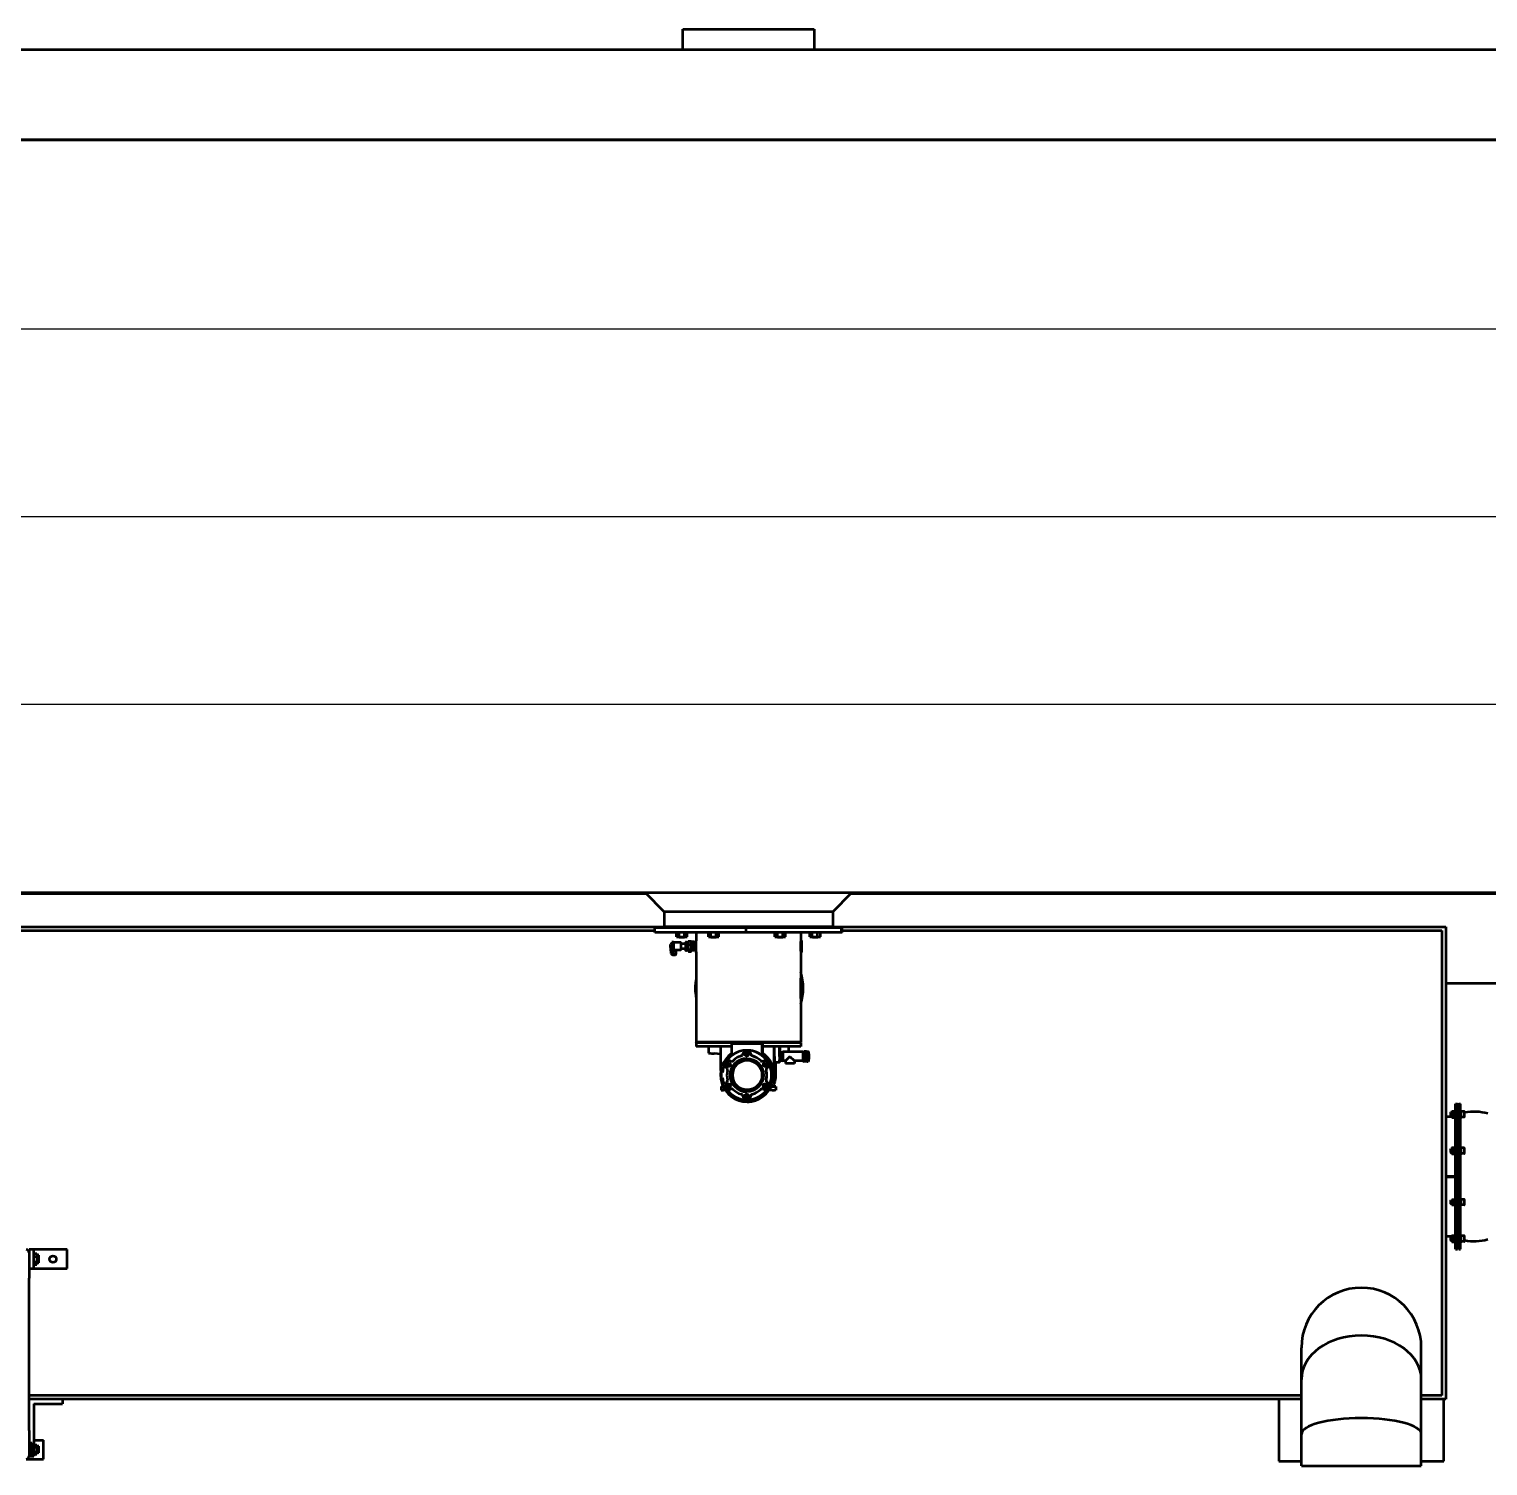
# Model space of a CAD drawing. Header units: metres. Extents: x 31500 to 1073645, y -1029792 to 61053.
# Drawn here: x 110237 to 114128, y -555092 to -551260 of the extents above; entities that cross this region are included whole.
import ezdxf

# ---------------------------------------------------------------- set-up
doc = ezdxf.new("R2010")
doc.units = ezdxf.units.M
doc.linetypes.add('CHAIN', pattern=[0.3543, 0.2362, -0.0295, 0.0591, -0.0295])
doc.layers.add('Osa(ISO)', color=6, linetype='Continuous', lineweight=25, true_color=0xff00ff)
doc.layers.add('Viditelné hrany(ISO)', color=7, linetype='Continuous', lineweight=50)

msp = doc.modelspace()

# ---------------------------------------------------------------- linework, layer by layer
at = {"layer": 'Osa(ISO)', "linetype": 'CHAIN', "ltscale": 23.990969}
for p, q in [((115894.9, -552059.9), (107650.5, -552059.9)), ((108585.5, -552559.9), (115725.5, -552559.9)), ((108651.5, -553059.9), (116930.1, -553059.9))]:
    msp.add_line(p, q, dxfattribs=at)
at = {"layer": 'Viditelné hrany(ISO)'}
for p, q in [((111980.5, -551314.9), (111980.5, -551259.9)), ((111980.5, -551259.9), (112330.5, -551259.9)), ((112330.5, -551259.9), (112330.5, -551314.9)), ((115600.5, -551314.9), (108710.5, -551314.9)), ((115360.5, -551554.9), (108950.5, -551554.9)), ((115359.5, -551555.9), (108951.5, -551555.9)), ((111980.5, -551555.9), (111980.5, -551554.9)), ((112330.5, -551554.9), (112330.5, -551555.9)), ((115359.5, -553563.9), (108951.5, -553563.9)), ((110154.5, -553564.9), (111881.5, -553564.9)), ((111930.5, -553613.9), (111880.5, -553563.9)), ((112380.5, -553613.9), (112430.5, -553563.9)), ((112429.5, -553564.9), (114529, -553564.9)), ((112380.5, -553613.9), (111930.5, -553613.9)), ((111930.5, -553613.9), (111930.5, -553653.9)), ((112380.5, -553613.9), (112380.5, -553653.9)), ((109095.5, -553653.9), (111930.5, -553653.9)), ((112013.4, -553657), (111906, -553657)), ((111906, -553669.7), (111906, -553657)), ((112380.5, -553653.9), (111930.5, -553653.9)), ((111952.3, -553653.9), (111952.3, -553657)), ((112023.8, -553657), (112013.4, -553657)), ((112149.4, -553657), (112023.8, -553657)), ((112275.2, -553657), (112149.4, -553657)), ((112149.4, -553669.7), (112149.4, -553657)), ((112286, -553657), (112275.2, -553657)), ((112403.6, -553657), (112286, -553657)), ((112358.7, -553653.9), (112358.7, -553657)), ((112380.5, -553653.9), (114015.5, -553653.9)), ((112405, -553657), (112403.6, -553657)), ((112403.6, -553669.7), (112403.6, -553657)), ((112405, -553669.7), (112405, -553657)), ((114015.5, -553653.9), (114015.5, -554913.9)), ((109105.5, -553663.9), (111906, -553663.9)), ((112013.4, -553669.7), (111906, -553669.7)), ((111955.3, -553695.2), (111951.3, -553695.2)), ((111975.3, -553696.2), (111955.3, -553696.2)), ((111963.6, -553680.7), (111963.6, -553669.7)), ((111963.6, -553680.7), (111970.3, -553680.7)), ((111970.3, -553680.7), (111970.3, -553669.7)), ((111970.3, -553680.7), (111984.5, -553680.7)), ((111970.6, -553680.7), (111970.6, -553682.7)), ((111984.9, -553682.7), (111970.6, -553682.7)), ((111987.1, -553699.2), (111975.3, -553699.2)), ((111984.5, -553680.7), (111984.5, -553669.7)), ((111984.5, -553680.7), (111991.9, -553680.7)), ((111984.9, -553680.7), (111984.9, -553682.7)), ((111987.3, -553696.8), (111987.7, -553695.7)), ((111988, -553696.9), (111990.1, -553696.9)), ((111988.4, -553694.8), (111990.4, -553694.8)), ((111991.3, -553696.7), (111990.8, -553695.4)), ((111994.1, -553696.7), (111991.3, -553696.7)), ((111991.9, -553680.7), (111991.9, -553669.7)), ((111994.3, -553694.8), (111995, -553693.2)), ((111995.3, -553692.6), (112002.6, -553692.6)), ((112003.8, -553694.7), (112003.3, -553693.7)), ((112009.8, -553694.7), (112003.8, -553694.7)), ((112011.3, -553696.2), (112009.8, -553694.7)), ((112014, -553696.2), (112011.3, -553696.2)), ((112023.8, -553669.7), (112013.4, -553669.7)), ((112015.8, -553691), (112014.3, -553691)), ((112015.8, -553669.7), (112015.8, -553691.4)), ((112149.4, -553669.7), (112023.8, -553669.7)), ((112048.4, -553680.7), (112048.4, -553669.7)), ((112048.4, -553680.7), (112055.2, -553680.7)), ((112055.2, -553680.7), (112055.2, -553669.7)), ((112055.2, -553680.7), (112069.3, -553680.7)), ((112055.4, -553680.7), (112055.4, -553682.7)), ((112069.7, -553682.7), (112055.4, -553682.7)), ((112069.3, -553680.7), (112069.3, -553669.7)), ((112069.3, -553680.7), (112076.7, -553680.7)), ((112069.7, -553680.7), (112069.7, -553682.7)), ((112076.7, -553680.7), (112076.7, -553669.7)), ((112275.2, -553669.7), (112149.4, -553669.7)), ((112226.2, -553680.7), (112226.2, -553669.7)), ((112226.2, -553680.7), (112232.9, -553680.7)), ((112232.9, -553680.7), (112232.9, -553669.7)), ((112232.9, -553680.7), (112247, -553680.7)), ((112233.1, -553680.7), (112233.1, -553682.7)), ((112247.4, -553682.7), (112233.1, -553682.7)), ((112247, -553680.7), (112247, -553669.7)), ((112247, -553680.7), (112254.4, -553680.7)), ((112247.4, -553680.7), (112247.4, -553682.7)), ((112254.4, -553680.7), (112254.4, -553669.7)), ((112286, -553669.7), (112275.2, -553669.7)), ((112403.6, -553669.7), (112286, -553669.7)), ((112296.6, -553691), (112295.1, -553691)), ((112295.2, -553669.7), (112295.2, -553691)), ((112319.1, -553680.7), (112319.1, -553669.7)), ((112319.1, -553680.7), (112325.8, -553680.7)), ((112325.8, -553680.7), (112325.8, -553669.7)), ((112325.8, -553680.7), (112339.9, -553680.7)), ((112326.1, -553680.7), (112326.1, -553682.7)), ((112340.3, -553682.7), (112326.1, -553682.7)), ((112339.9, -553680.7), (112339.9, -553669.7)), ((112339.9, -553680.7), (112347.3, -553680.7)), ((112340.3, -553680.7), (112340.3, -553682.7)), ((112347.3, -553680.7), (112347.3, -553669.7)), ((112405, -553669.7), (112403.6, -553669.7)), ((112405, -553663.9), (114005.5, -553663.9)), ((114005.5, -553663.9), (114005.5, -554903.9)), ((111946.8, -553706.1), (111948, -553722.5)), ((111955.3, -553717.2), (111951.3, -553717.2)), ((111952.8, -553717.2), (111953.6, -553729)), ((111953.6, -553729), (111960.9, -553729)), ((111975.3, -553716.2), (111955.3, -553716.2)), ((111960, -553716.2), (111960.9, -553729)), ((111960.9, -553729), (111962.9, -553727.1)), ((111962.9, -553727.1), (111962.1, -553716.2)), ((111962.9, -553716.2), (111963, -553716.8)), ((111962.9, -553727.1), (111963, -553716.8)), ((111987.1, -553713.2), (111975.3, -553713.2)), ((111987.3, -553715.7), (111987.8, -553717)), ((111987.9, -553708.3), (111990, -553708.3)), ((111988.1, -553717.6), (111990.2, -553717.6)), ((111991.3, -553715.7), (111990.9, -553716.8)), ((111994.1, -553715.7), (111991.3, -553715.7)), ((111994.3, -553717.7), (111994.8, -553718.7)), ((111995, -553701.5), (112002.3, -553701.5)), ((111995.1, -553715.1), (112002.4, -553715.1)), ((111995.5, -553719.9), (112002.8, -553719.9)), ((112003.8, -553717.7), (112003.1, -553719.3)), ((112009.8, -553717.7), (112003.8, -553717.7)), ((112011.3, -553716.2), (112009.8, -553717.7)), ((112014, -553716.2), (112011.3, -553716.2)), ((112015.8, -553721.5), (112014.3, -553721.5)), ((112015.8, -553721), (112015.8, -553962.3)), ((112296.6, -553721.5), (112295.1, -553721.5)), ((112295.2, -553721.5), (112295.2, -553791)), ((112295.1, -553844.8), (112295.1, -553791.2)), ((114015.5, -553804.9), (114565, -553804.9)), ((112295.2, -553845), (112295.2, -553962.3)), ((112295.2, -553962.3), (112015.8, -553962.3)), ((112016.8, -553963.3), (112015.8, -553962.3)), ((112295.2, -553963.3), (112015.8, -553963.3)), ((112015.8, -553963.3), (112015.8, -553973.4)), ((112111.2, -553965.2), (112151.8, -553965.2)), ((112111.2, -553991.3), (112111.2, -553965.2)), ((112151.8, -553965.2), (112192.4, -553965.2)), ((112192.4, -553991.3), (112192.4, -553965.2)), ((112192.4, -553965.2), (112192.6, -553965.2)), ((112192.6, -553965.2), (112192.6, -553973.4)), ((112294.2, -553963.3), (112295.2, -553962.3)), ((112295.2, -553963.3), (112295.2, -553973.4)), ((112111.2, -553973.4), (112015.8, -553973.4)), ((112048.8, -553973.4), (112048.8, -553991.3)), ((112081.8, -553993.6), (112063.7, -553992.3)), ((112081.8, -554037.4), (112081.8, -553973.4)), ((112151.4, -553983.7), (112151, -553983.7)), ((112193.5, -553991.3), (112192.4, -553991.3)), ((112295.2, -553973.4), (112192.6, -553973.4)), ((112193.5, -553991.3), (112193.5, -553973.4)), ((112224, -554049.6), (112224, -553973.4)), ((112224.7, -554000), (112224.7, -553973.4)), ((112237.9, -554000), (112237.9, -553973.4)), ((112242.1, -553991.4), (112238.3, -553991.4)), ((112242.1, -554008.6), (112238.3, -554008.6)), ((112238.7, -553973.4), (112238.7, -553991.4)), ((112242.3, -553989), (112247.3, -553988)), ((112300.8, -553988), (112247.3, -553988)), ((112262.1, -553973.4), (112262.1, -553988)), ((112300.8, -553988), (112303.8, -553986.5)), ((112309.8, -553986.5), (112303.8, -553986.5)), ((112310.8, -553987.5), (112309.8, -553986.5)), ((112310.8, -553987.5), (112311.8, -553986.5)), ((112311.8, -553986.5), (112314.8, -553986.5)), ((112315.8, -553987.5), (112314.8, -553986.5)), ((112085.8, -554043.3), (112082.7, -554043.3)), ((112082.7, -554043.3), (112082.7, -554056)), ((112103.3, -554011.5), (112102.9, -554011.5)), ((112199.5, -554011.5), (112199.1, -554011.5)), ((112225.1, -554015.2), (112238.3, -554015.2)), ((112228.6, -554049.6), (112228.6, -554015.2)), ((112242.3, -554011), (112247.3, -554012)), ((112254.3, -554012), (112247.3, -554012)), ((112254.3, -554012), (112254.3, -554019)), ((112278.3, -554019), (112254.3, -554019)), ((112278.3, -554012), (112278.3, -554019)), ((112300.8, -554012), (112278.3, -554012)), ((112300.8, -554012), (112303.8, -554013.5)), ((112309.8, -554013.5), (112303.8, -554013.5)), ((112310.8, -554012.5), (112309.8, -554013.5)), ((112310.8, -554012.5), (112311.8, -554013.5)), ((112311.8, -554013.5), (112314.8, -554013.5)), ((112315.8, -554012.5), (112314.8, -554013.5)), ((112082.7, -554056), (112085.8, -554056)), ((112082.7, -554080.1), (112087.6, -554080.1)), ((112082.7, -554080.1), (112082.7, -554090.3)), ((112103.3, -554087.8), (112102.9, -554087.8)), ((112199.5, -554087.8), (112199.1, -554087.8)), ((112217.8, -554080.1), (112217.3, -554080.1)), ((112218.3, -554080.1), (112217.8, -554080.1)), ((112218.3, -554080.1), (112224.9, -554080.1)), ((112228.3, -554080.1), (112224.9, -554080.1)), ((112228.3, -554080.1), (112228.3, -554080.1)), ((112228.3, -554080.1), (112228.3, -554090.3)), ((112082.7, -554090.3), (112088.8, -554090.3)), ((112093.4, -554090.3), (112088.8, -554090.3)), ((112151.4, -554115.5), (112151, -554115.5)), ((112151.8, -554115.6), (112151.4, -554115.6)), ((112152.2, -554120.8), (112151.8, -554120.8)), ((112152.5, -554120.8), (112152.4, -554120.8)), ((112218.3, -554090.3), (112211.2, -554090.3)), ((112218.3, -554090.3), (112224.9, -554090.3)), ((112228.3, -554090.3), (112224.9, -554090.3)), ((112228.3, -554090.3), (112228.3, -554090.3)), ((114041.3, -554513.9), (114041.3, -554126.3)), ((114041.3, -554126.3), (114047, -554126.3)), ((114047, -554513.9), (114047, -554126.3)), ((114050.4, -554394.2), (114050.4, -554126.3)), ((114050.4, -554126.3), (114054.9, -554126.3)), ((114054.9, -554394.2), (114054.9, -554126.3)), ((114015.5, -554160.5), (114031.7, -554160.5)), ((114028.3, -554150.6), (114029.2, -554149.7)), ((114028.3, -554150.6), (114028.3, -554157.9)), ((114028.3, -554157.9), (114029.2, -554158.8)), ((114029.2, -554158.8), (114029.2, -554149.7)), ((114029.2, -554149.7), (114031.7, -554149.7)), ((114029.2, -554158.8), (114031.7, -554158.8)), ((114031.7, -554146.8), (114032.3, -554145.7)), ((114031.7, -554146.8), (114031.7, -554147.8)), ((114031.7, -554147.8), (114031.7, -554154.2)), ((114031.7, -554154.2), (114031.7, -554160.6)), ((114031.7, -554160.6), (114031.7, -554161.6)), ((114031.7, -554161.6), (114032.3, -554162.8)), ((114032.3, -554145.7), (114038.8, -554145.7)), ((114032.3, -554149.9), (114038.8, -554149.9)), ((114032.3, -554158.5), (114038.8, -554158.5)), ((114032.3, -554162.8), (114038.8, -554162.8)), ((114039.4, -554146.8), (114038.8, -554145.7)), ((114039.4, -554161.6), (114038.8, -554162.8)), ((114039.4, -554145.6), (114039.9, -554145.1)), ((114039.4, -554145.6), (114039.4, -554162.9)), ((114039.4, -554162.9), (114039.9, -554163.3)), ((114039.9, -554163.3), (114039.9, -554145.1)), ((114041.3, -554145.1), (114039.9, -554145.1)), ((114041.3, -554163.3), (114039.9, -554163.3)), ((114050.4, -554128.2), (114047, -554128.2)), ((114054.9, -554145.1), (114056.3, -554145.1)), ((114054.9, -554163.3), (114056.3, -554163.3)), ((114056.3, -554145.1), (114056.3, -554163.3)), ((114056.8, -554145.6), (114056.3, -554145.1)), ((114056.8, -554162.9), (114056.3, -554163.3)), ((114056.8, -554162.9), (114056.8, -554145.6)), ((114065, -554146.8), (114056.8, -554146.8)), ((114065, -554161.6), (114056.8, -554161.6)), ((114065.9, -554160.7), (114065.9, -554147.7)), ((114031.7, -554244), (114031.8, -554243.7)), ((114031.7, -554244), (114031.7, -554244.2)), ((114032.3, -554243.1), (114038.8, -554243.1)), ((114039.4, -554244), (114039.3, -554243.7)), ((114039.4, -554242.7), (114039.9, -554242.3)), ((114039.4, -554242.7), (114039.4, -554260.1)), ((114039.9, -554260.5), (114039.9, -554242.3)), ((114041.3, -554242.3), (114039.9, -554242.3)), ((114054.9, -554242.3), (114056.3, -554242.3)), ((114056.3, -554242.3), (114056.3, -554260.5)), ((114056.8, -554242.7), (114056.3, -554242.3)), ((114056.8, -554260.1), (114056.8, -554242.7)), ((114065, -554244), (114056.8, -554244)), ((114028.3, -554247.8), (114029.2, -554246.8)), ((114028.3, -554247.8), (114028.3, -554255)), ((114028.3, -554255), (114029.2, -554256)), ((114029.2, -554256), (114029.2, -554246.8)), ((114029.2, -554246.8), (114031.7, -554246.8)), ((114029.2, -554256), (114031.7, -554256)), ((114031.7, -554244.2), (114031.7, -554249.5)), ((114031.7, -554249.5), (114031.7, -554256.6)), ((114031.7, -554256.6), (114031.7, -554258.8)), ((114031.7, -554258.8), (114031.8, -554259.1)), ((114032.3, -554245.3), (114038.8, -554245.3)), ((114032.3, -554253.6), (114038.8, -554253.6)), ((114032.3, -554259.7), (114038.8, -554259.7)), ((114039.4, -554258.8), (114039.3, -554259.1)), ((114039.4, -554260.1), (114039.9, -554260.5)), ((114041.3, -554260.5), (114039.9, -554260.5)), ((114054.9, -554260.5), (114056.3, -554260.5)), ((114056.8, -554260.1), (114056.3, -554260.5)), ((114065, -554258.8), (114056.8, -554258.8)), ((114065.9, -554257.9), (114065.9, -554244.9)), ((114015.5, -554319.5), (114041.3, -554319.5)), ((114015.5, -554319.5), (114041.3, -554319.5)), ((114015.5, -554320.7), (114041.3, -554320.7)), ((114015.5, -554320.7), (114041.3, -554320.7)), ((114028.3, -554385.2), (114029.2, -554384.3)), ((114028.3, -554385.2), (114028.3, -554392.5)), ((114028.3, -554392.5), (114029.2, -554393.4)), ((114029.2, -554393.4), (114029.2, -554384.3)), ((114029.2, -554384.3), (114031.7, -554384.3)), ((114029.2, -554393.4), (114031.7, -554393.4)), ((114031.7, -554381.4), (114031.7, -554385.1)), ((114031.7, -554385.1), (114031.7, -554392.5)), ((114031.7, -554392.5), (114031.7, -554396.2)), ((114032.3, -554381.4), (114038.8, -554381.4)), ((114032.3, -554388.8), (114038.8, -554388.8)), ((114032.3, -554396.2), (114038.8, -554396.2)), ((114039.4, -554380.2), (114039.9, -554379.7)), ((114039.4, -554380.2), (114039.4, -554397.5)), ((114039.4, -554397.5), (114039.9, -554397.9)), ((114039.9, -554397.9), (114039.9, -554379.7)), ((114041.3, -554379.7), (114039.9, -554379.7)), ((114041.3, -554397.9), (114039.9, -554397.9)), ((114050.4, -554394.2), (114054.9, -554394.2)), ((114050.4, -554394.3), (114050.4, -554394.2)), ((114050.4, -554513.9), (114050.4, -554394.3)), ((114050.4, -554394.3), (114054.9, -554394.3)), ((114054.9, -554379.7), (114056.3, -554379.7)), ((114054.9, -554394.3), (114054.9, -554394.2)), ((114054.9, -554513.9), (114054.9, -554394.3)), ((114054.9, -554397.9), (114056.3, -554397.9)), ((114056.3, -554379.7), (114056.3, -554397.9)), ((114056.8, -554380.2), (114056.3, -554379.7)), ((114056.8, -554397.5), (114056.3, -554397.9)), ((114056.8, -554397.5), (114056.8, -554380.2)), ((114065, -554381.4), (114056.8, -554381.4)), ((114065, -554396.2), (114056.8, -554396.2)), ((114065.9, -554395.3), (114065.9, -554382.3)), ((114039.4, -554477.3), (114039.9, -554476.9)), ((114039.4, -554477.3), (114039.4, -554494.7)), ((114039.9, -554495.1), (114039.9, -554476.9)), ((114041.3, -554476.9), (114039.9, -554476.9)), ((114054.9, -554476.9), (114056.3, -554476.9)), ((114056.3, -554476.9), (114056.3, -554495.1)), ((114056.8, -554477.3), (114056.3, -554476.9)), ((114056.8, -554494.7), (114056.8, -554477.3)), ((110236.6, -554515.1), (110236.6, -554522.8)), ((110249.3, -554515.1), (110236.6, -554515.1)), ((110249.3, -554565.9), (110249.3, -554515.1)), ((110338.2, -554515.1), (110249.3, -554515.1)), ((110338.2, -554565.9), (110338.2, -554515.1)), ((114015.5, -554479.7), (114031.7, -554479.7)), ((114028.3, -554482.3), (114029.2, -554481.4)), ((114028.3, -554482.3), (114028.3, -554489.6)), ((114028.3, -554489.6), (114029.2, -554490.6)), ((114029.2, -554490.6), (114029.2, -554481.4)), ((114029.2, -554481.4), (114031.7, -554481.4)), ((114029.2, -554490.6), (114031.7, -554490.6)), ((114031.7, -554478.6), (114031.8, -554478.3)), ((114031.7, -554478.6), (114031.7, -554480.8)), ((114031.7, -554480.8), (114031.7, -554487.9)), ((114031.7, -554487.9), (114031.7, -554493.2)), ((114031.7, -554493.2), (114031.7, -554493.4)), ((114031.7, -554493.4), (114031.8, -554493.7)), ((114031.8, -554493.7), (114032.3, -554494.5)), ((114032.3, -554477.7), (114038.8, -554477.7)), ((114032.3, -554483.8), (114038.8, -554483.8)), ((114032.3, -554492), (114038.8, -554492)), ((114032.3, -554494.3), (114038.8, -554494.3)), ((114032.3, -554494.5), (114038.8, -554494.5)), ((114039.3, -554493.7), (114038.8, -554494.5)), ((114039.4, -554478.6), (114039.3, -554478.3)), ((114039.4, -554493.4), (114039.3, -554493.7)), ((114039.4, -554494.7), (114039.9, -554495.1)), ((114041.3, -554495.1), (114039.9, -554495.1)), ((114041.3, -554513.9), (114047, -554513.9)), ((114050.4, -554512.1), (114047, -554512.1)), ((114050.4, -554513.9), (114054.9, -554513.9)), ((114054.9, -554495.1), (114056.3, -554495.1)), ((114056.8, -554494.7), (114056.3, -554495.1)), ((114065, -554478.6), (114056.8, -554478.6)), ((114065, -554493.4), (114056.8, -554493.4)), ((114065.9, -554492.5), (114065.9, -554479.5)), ((110236.6, -554522.8), (110236.6, -554591.3)), ((110249.3, -554525.9), (110256.9, -554525.9)), ((110249.3, -554533.2), (110256.9, -554533.2)), ((110249.3, -554547.9), (110256.9, -554547.9)), ((110249.3, -554555.2), (110256.9, -554555.2)), ((110256.9, -554525.9), (110256.9, -554533.2)), ((110262, -554530.4), (110256.9, -554530.4)), ((110256.9, -554533.2), (110256.9, -554547.9)), ((110256.9, -554547.9), (110256.9, -554555.2)), ((110262, -554550.7), (110256.9, -554550.7)), ((110262, -554550.7), (110262, -554530.4)), ((110236.6, -554565.9), (110249.3, -554565.9)), ((110236.6, -554997.7), (110236.6, -554591.3)), ((110249.3, -554565.9), (110338.2, -554565.9)), ((113630.5, -554861.3), (113630.5, -554776.9)), ((113950.5, -554861.3), (113950.5, -554776.9)), ((113630.5, -555007.5), (113630.5, -554861.3)), ((113950.5, -555007.5), (113950.5, -554861.3)), ((113630.5, -554903.9), (110236.6, -554903.9)), ((114005.5, -554903.9), (113950.5, -554903.9)), ((113630.5, -554913.9), (110236.6, -554913.9)), ((110249.3, -554926.6), (110325.5, -554926.6)), ((110249.3, -554926.6), (110249.3, -555035.8)), ((110325.5, -554913.9), (110325.5, -554926.6)), ((113570.4, -554913.9), (113570.4, -555079.4)), ((114015.5, -554913.9), (113950.5, -554913.9)), ((114010.5, -555079.4), (114010.5, -554913.9)), ((110236.6, -554997.7), (110236.6, -555066.3)), ((113630.5, -555091.9), (113630.5, -555007.5)), ((113950.5, -555091.9), (113950.5, -555007.5)), ((110244.2, -555031.3), (110236.6, -555031.3)), ((110236.6, -555039.9), (110244.2, -555039.9)), ((110244.2, -555057.1), (110236.6, -555057.1)), ((110244.2, -555039.9), (110244.2, -555031.3)), ((110244.2, -555035.8), (110249.3, -555035.8)), ((110244.2, -555057.1), (110244.2, -555039.9)), ((110244.2, -555065.8), (110244.2, -555057.1)), ((110244.2, -555061.2), (110249.3, -555061.2)), ((110249.3, -555023.1), (110274.7, -555023.1)), ((110249.3, -555035.8), (110256.9, -555035.8)), ((110249.3, -555035.8), (110249.3, -555061.2)), ((110249.3, -555042.2), (110256.9, -555042.2)), ((110249.3, -555054.9), (110256.9, -555054.9)), ((110249.3, -555061.2), (110249.3, -555066.3)), ((110249.3, -555061.2), (110256.9, -555061.2)), ((110256.9, -555035.8), (110256.9, -555042.2)), ((110262, -555039.6), (110256.9, -555039.6)), ((110256.9, -555042.2), (110256.9, -555054.9)), ((110256.9, -555054.9), (110256.9, -555061.2)), ((110262, -555057.4), (110256.9, -555057.4)), ((110262, -555057.4), (110262, -555039.6)), ((110274.7, -555073.9), (110274.7, -555023.1)), ((110228.9, -555073.9), (110274.7, -555073.9)), ((110244.2, -555065.8), (110236.6, -555065.8)), ((110236.6, -555066.3), (110249.3, -555066.3)), ((113570.4, -555079.4), (113630.5, -555079.4)), ((113630.5, -555091.9), (113950.5, -555091.9)), ((113630.5, -555091.9), (113950.5, -555091.9)), ((113950.5, -555079.4), (114010.5, -555079.4))]:
    msp.add_line(p, q, dxfattribs=at)
msp.add_circle((110300.1, -554540.5), 8.89, dxfattribs=at)
for centre, radius, start, end in [((111954.5, -553705.6), 7.76, 116.1357, 184.1285), ((114065, -554147.7), 0.912, 0, 90), ((114065, -554160.7), 0.912, 270, 0), ((114091.4, -554281.5), 134.1, 74.2116, 100.9796), ((114065, -554244.9), 0.912, 0, 90), ((114065, -554257.9), 0.912, 270, 0), ((114065, -554382.3), 0.912, 0, 90), ((114065, -554395.3), 0.912, 270, 0), ((110228.9, -554522.8), 7.62, 0, 90), ((114065, -554479.5), 0.912, 0, 90), ((114065, -554492.5), 0.912, 270, 0), ((114091.4, -554358.7), 134.1, 259.0204, 285.7884), ((113790.5, -554776.9), 160, 0, 180), ((110228.9, -555066.3), 7.62, 270, 0)]:
    msp.add_arc(centre, radius, start, end, dxfattribs=at)
for centre, major_axis, ratio, start_param, end_param in [((111951.3, -553706.2), (0, -11), 0.026272, 3.141593, 6.283185), ((111955.3, -553706.2), (0, -11), 0.026272, 2.711893, 6.712885), ((111955.3, -553706.2), (0, -10), 0.026272, 3.141593, 6.283185), ((111975.3, -553706.2), (0, -10), 0.026272, 2.346194, 7.078584), ((111975.3, -553706.2), (0, -7), 0.026272, 3.141593, 6.283185), ((111987.3, -553706.2), (0, -9.5), 0.026272, 3.213862, 6.210916), ((111991.3, -553706.2), (0, 9.5), 0.026272, 0, 3.141593), ((111994.3, -553706.2), (0, -11.5), 0.026272, 3.197982, 6.226796), ((112003.8, -553706.2), (0, 11.5), 0.026272, 0, 3.141593), ((112009.8, -553706.2), (0, -11.5), 0.026272, 3.115309, 6.309469), ((112011.3, -553706.2), (0, -10), 0.026272, 3.141593, 6.283185), ((112014.3, -553706.2), (0, 15.2), 0.026272, 0, 3.141593), ((111955.7, -553722), (-7.74, -0.56), 0.939368, 0, 1.233504), ((112159.5, -553818), (0, -142.2), 0.999655, 1.265821, 1.875771), ((112155.5, -553818), (0, 142.2), 0.999655, 1.383343, 1.75825), ((112155.5, -553818), (0, -142.2), 0.999655, 1.381532, 1.760061), ((112064.1, -553992.3), (-15.2, 1.1), 0.001828, 0.000128, 1.544649), ((112151.8, -554049.6), (0, -71.1), 0.999655, 3.749838, 8.816532), ((112151.4, -554049.6), (0, 65.9), 0.999655, 0.026418, 1.002702), ((112151.9, -554049.6), (0, 44.5), 0.999655, 0.010643, 3.13095), ((112151, -554049.6), (0, 53.1), 0.999655, 0.285032, 0.860984), ((112152.2, -554049.6), (0, 39.6), 0.999655, 0.002986, 3.138606), ((112134.3, -553992.5), (0, -6.4), 0.999655, 0.285032, 1.47995), ((112151, -553994.1), (0, 10.4), 0.999655, 4.803236, 7.763135), ((112151.8, -553994.1), (0, 4.77), 0.999655, 0.08338, 3.058213), ((112152.1, -553994.1), (0, 3.97), 0.999655, 0.033646, 3.107947), ((112151.4, -553994.1), (0, 10.4), 0.999655, 6.163979, 6.283185), ((112151.8, -554049.6), (0, -65.9), 0.999655, 0, 3.129489), ((112151.4, -554049.6), (0, 65.9), 0.999655, 5.254753, 6.26442), ((112151.4, -553994.1), (0, 10.4), 0.999655, 4.803236, 6.163979), ((112167.7, -553992.5), (0, -6.4), 0.999655, 4.803236, 5.998153), ((112168.1, -553992.5), (0, -6.4), 0.999655, 4.803236, 5.998153), ((112151, -554049.6), (0, 53.1), 0.999655, 5.52102, 5.998153), ((112151.4, -554049.6), (0, 53.1), 0.999655, 5.52102, 5.998153), ((112152.9, -554049.6), (0, -71.1), 0.999655, 1.570796, 2.533347), ((112199.1, -554021.9), (0, 10.4), 0.999655, 3.756038, 6.715937), ((112225.1, -554000), (0, -15.2), 0.026272, 4.712389, 6.283185), ((112238.3, -554000), (0, -15.2), 0.026272, 4.712389, 7.254391), ((112238.3, -554000), (0, -8.65), 0.026272, 3.03402, 6.390758), ((112242.3, -554000), (0, 11), 0.026272, 0.005256, 3.136336), ((112247.3, -554000), (0, 12), 0.026272, 0, 3.141593), ((112266.3, -554000), (12, 12), 0.013138, 1.583934, 3.128455), ((112266.3, -554000), (12, -12), 0.013138, 4.699251, 6.270048), ((112300.8, -554000), (0, 12), 0.026272, 0.013141, 3.128452), ((112303.8, -554000), (0, 13.5), 0.026272, 0, 3.141593), ((112309.8, -554000), (0, -13.5), 0.026272, 3.115309, 6.309469), ((112310.8, -554000), (0, 12.5), 0.026272, 0.026284, 3.115309), ((112311.8, -554000), (0, 13.5), 0.026272, 0, 3.141593), ((112314.8, -554000), (0, -13.5), 0.026272, 3.115309, 6.309469), ((112151.4, -554049.6), (0, -65.9), 0.999655, 4.240663, 4.6159), ((112102.9, -554021.9), (0, 10.4), 0.999655, 5.427235, 8.810333), ((112093.2, -554035.6), (0, -6.4), 0.999655, 1.33223, 2.527147), ((112151, -554049.6), (0, 53.1), 0.999655, 1.33223, 1.809363), ((112103.7, -554021.9), (0, 4.77), 0.999655, 0.08338, 3.058213), ((112103.9, -554021.9), (0, 3.97), 0.999655, 0.033646, 3.107947), ((112103.3, -554021.9), (0, 10.4), 0.999655, 5.457501, 6.283185), ((112192.1, -554006.6), (0, -6.4), 0.999655, 5.52102, 6.715937), ((112192.5, -554006.6), (0, -6.4), 0.999655, 5.52102, 6.250944), ((112199.9, -554021.9), (0, 4.77), 0.999655, 0.08338, 3.058213), ((112200.2, -554021.9), (0, 3.97), 0.999655, 0.033646, 3.107947), ((112199.5, -554021.9), (0, 10.4), 0.999655, 5.355194, 6.283185), ((112208.8, -554035.6), (0, 6.4), 0.999655, 0.614445, 1.809363), ((112209.2, -554035.6), (0, -6.4), 0.999655, 3.756038, 4.950955), ((112151, -554049.6), (0, -53.1), 0.999655, 1.33223, 1.809363), ((112151.4, -554049.6), (0, 53.1), 0.999655, 4.473823, 4.950955), ((112199.5, -554021.9), (0, -10.4), 0.999655, 0.614445, 1.975189), ((112199.5, -554021.9), (0, -10.4), 0.999655, 1.975189, 2.213601), ((112151.4, -554049.6), (0, 65.9), 0.999655, 4.207556, 5.217222), ((112151.4, -554049.6), (0, -65.9), 0.999655, 4.808878, 5.184115), ((112102.9, -554077.4), (0, -10.4), 0.999655, 3.756038, 6.715937), ((112151.4, -554049.6), (0, -65.9), 0.999655, 5.280484, 7.311618), ((112093.2, -554063.7), (0, -6.4), 0.999655, 0.614445, 1.809363), ((112103.7, -554077.4), (0, 4.77), 0.999655, 0.08338, 3.058213), ((112103.9, -554077.4), (0, 3.97), 0.999655, 0.033646, 3.107947), ((112103.3, -554077.4), (0, -10.4), 0.999655, 0, 0.432752), ((112109.9, -554092.7), (0, 6.4), 0.999655, 5.52102, 6.715937), ((112110.3, -554092.7), (0, 6.4), 0.999655, 0.032241, 0.432752), ((112151, -554049.6), (0, -53.1), 0.999655, 5.52102, 5.998349), ((112151, -554049.6), (0, -53.1), 0.999655, 0.284836, 0.762165), ((112151.4, -554049.6), (0, -53.1), 0.999655, 0.284836, 0.762165), ((112192.1, -554092.7), (0, 6.4), 0.999655, 5.850433, 7.04535), ((112192.5, -554092.7), (0, 6.4), 0.999655, 0.032241, 0.762165), ((112199.1, -554077.4), (0, -10.4), 0.999655, 5.850433, 8.810333), ((112199.9, -554077.4), (0, 4.77), 0.999655, 0.08338, 3.058213), ((112200.2, -554077.4), (0, 3.97), 0.999655, 0.033646, 3.107947), ((112199.5, -554077.4), (0, -10.4), 0.999655, 0, 0.927992), ((112208.8, -554063.7), (0, 6.4), 0.999655, 1.33223, 2.527147), ((112209.2, -554063.7), (0, -6.4), 0.999655, 4.473823, 5.66874), ((112199.5, -554077.4), (0, -10.4), 0.999655, 1.166404, 2.527147), ((112199.5, -554077.4), (0, -10.4), 0.999655, 0.927992, 1.166404), ((112157.3, -554049.6), (0, 71.1), 0.999655, 4.269478, 4.407696), ((112157.5, -554049.6), (0, -71.1), 0.999655, 1.434034, 1.570796), ((112134.3, -554106.7), (0, 6.4), 0.999655, 4.81032, 5.998349), ((112151, -554105.1), (0, -10.4), 0.999655, 4.81032, 7.756051), ((112151.8, -554105.1), (0, 4.76), 0.999655, 0.08338, 3.058213), ((112151.8, -554105.2), (0, 3.97), 0.999655, 4.699637, 10.720049), ((112152.1, -554105.2), (0, 3.97), 0.999655, 0.033646, 3.107947), ((112151.4, -554105.1), (0, -10.4), 0.999655, 0, 1.472865), ((112167.7, -554106.7), (0, 6.4), 0.999655, 0.284836, 1.472865), ((112168.1, -554106.7), (0, 6.4), 0.999655, 0.284836, 1.472865), ((113790.5, -554861.3), (-160, 0), 0.732051, 3.141593, 6.283185), ((113790.5, -555007.5), (-160, 0), 0.267949, 3.141593, 6.283185)]:
    msp.add_ellipse(centre, major_axis=major_axis, ratio=ratio, start_param=start_param, end_param=end_param, dxfattribs=at)
for centre, major_axis, ratio in [((112296.6, -553706.2), (0, 15.2), 0.026272), ((112296.6, -553706.2), (0, -10.7), 0.026272), ((112151, -554049.6), (0, 44.5), 0.999655), ((112151.9, -554049.6), (0, 39.6), 0.999655), ((112151, -553994.1), (0, 4.77), 0.999655), ((112151.8, -553994.1), (0, 3.97), 0.999655), ((112315.8, -554000), (0, -12.5), 0.026272), ((112102.9, -554021.9), (0, 4.77), 0.999655), ((112103.7, -554021.9), (0, 3.97), 0.999655), ((112199.1, -554021.9), (0, 4.77), 0.999655), ((112199.9, -554021.9), (0, 3.97), 0.999655), ((112102.9, -554077.4), (0, 4.77), 0.999655), ((112103.7, -554077.4), (0, 3.97), 0.999655), ((112199.1, -554077.4), (0, 4.77), 0.999655), ((112199.9, -554077.4), (0, 3.97), 0.999655), ((112151, -554105.1), (0, 4.77), 0.999655)]:
    msp.add_ellipse(centre, major_axis=major_axis, ratio=ratio, dxfattribs=at)
for points, weights in [([(111988, -553696.9), (111986.9, -553702.6), (111987.9, -553708.3)], [1.08290376865, 1.25042956468, 1.08290376865]), ([(111988.4, -553694.8), (111987.1, -553695.9), (111988, -553696.9)], [1.08290376865, 1.25042956468, 1.08290376865]), ([(111990, -553708.3), (111991.2, -553702.6), (111990.1, -553696.9)], [1.08290376865, 1.25042956468, 1.08290376865]), ([(111990.1, -553696.9), (111991.4, -553695.9), (111990.4, -553694.8)], [1.08290376865, 1.25042956468, 1.08290376865]), ([(111995.3, -553692.6), (111993.6, -553697), (111995, -553701.5)], [1.14091647055, 1.31741686279, 1.14091647055]), ([(111995, -553693.2), (111995.1, -553692.9), (111995.3, -553692.6)], [1.17723263691, 1.16146741769, 1.14091647055]), ([(112002.3, -553701.5), (112004.1, -553697), (112002.6, -553692.6)], [1.14091647055, 1.31741686279, 1.14091647055]), ([(112002.6, -553692.6), (112003.1, -553693.2), (112003.3, -553693.7)], [1.14091647055, 1.1806225913, 1.20246386761]), ([(111987.9, -553708.3), (111986.9, -553713), (111988.1, -553717.6)], [1.08290376865, 1.25042956468, 1.08290376865]), ([(111988.1, -553717.6), (111987.9, -553717.3), (111987.8, -553717)], [1.08290376865, 1.12789353813, 1.14871891734]), ([(111990.2, -553717.6), (111991.2, -553713), (111990, -553708.3)], [1.08290376865, 1.25042956468, 1.08290376865]), ([(111990.9, -553716.8), (111990.8, -553717.2), (111990.2, -553717.6)], [1.16361114332, 1.1506685577, 1.08290376865]), ([(111995, -553701.5), (111993.5, -553708.3), (111995.1, -553715.1)], [1.14091647055, 1.31741686279, 1.14091647055]), ([(111995.1, -553715.1), (111993.7, -553717.5), (111995.5, -553719.9)], [1.14091647055, 1.31741686279, 1.14091647055]), ([(112002.4, -553715.1), (112004, -553708.3), (112002.3, -553701.5)], [1.14091647055, 1.31741686279, 1.14091647055]), ([(112002.8, -553719.9), (112004.2, -553717.5), (112002.4, -553715.1)], [1.14091647055, 1.31741686279, 1.14091647055]), ([(114032.3, -554145.7), (114031.7, -554146.8), (114031.7, -554147.8)], [1.89282032303, 2.03923048455, 2.03923048455]), ([(114031.7, -554147.8), (114031.7, -554148.8), (114032.3, -554149.9)], [2.03923048455, 2.03923048455, 1.89282032303]), ([(114032.3, -554149.9), (114031.7, -554152.2), (114031.7, -554154.2)], [1.89282032302, 2.03923048454, 2.03923048454]), ([(114031.7, -554154.2), (114031.7, -554156.2), (114032.3, -554158.5)], [2.03923048454, 2.03923048454, 1.89282032303]), ([(114032.3, -554158.5), (114031.7, -554159.7), (114031.7, -554160.6)], [1.89282032303, 2.03923048454, 2.03923048454]), ([(114031.7, -554160.6), (114031.7, -554161.6), (114032.3, -554162.8)], [2.03923048454, 2.03923048454, 1.89282032303]), ([(114039.4, -554147.8), (114039.4, -554146.8), (114038.8, -554145.7)], [2.03923048455, 2.03923048455, 1.89282032303]), ([(114038.8, -554149.9), (114039.4, -554148.8), (114039.4, -554147.8)], [1.89282032303, 2.03923048455, 2.03923048455]), ([(114039.4, -554154.2), (114039.4, -554152.2), (114038.8, -554149.9)], [2.03923048454, 2.03923048454, 1.89282032303]), ([(114038.8, -554158.5), (114039.4, -554156.2), (114039.4, -554154.2)], [1.89282032303, 2.03923048454, 2.03923048454]), ([(114039.4, -554160.6), (114039.4, -554159.7), (114038.8, -554158.5)], [2.03923048454, 2.03923048454, 1.89282032303]), ([(114038.8, -554162.8), (114039.4, -554161.6), (114039.4, -554160.6)], [1.89282032303, 2.03923048454, 2.03923048454]), ([(114032.3, -554243.1), (114031.7, -554243.7), (114031.7, -554244.2)], [1.89282032303, 2.03923048454, 2.03923048454]), ([(114039.4, -554244.2), (114039.4, -554243.7), (114038.8, -554243.1)], [2.03923048454, 2.03923048454, 1.89282032303]), ([(114031.7, -554244.2), (114031.7, -554244.8), (114032.3, -554245.3)], [2.03923048454, 2.03923048454, 1.89282032303]), ([(114032.3, -554245.3), (114031.7, -554247.6), (114031.7, -554249.5)], [1.89282032303, 2.03923048455, 2.03923048455]), ([(114031.7, -554249.5), (114031.7, -554251.4), (114032.3, -554253.6)], [2.03923048455, 2.03923048455, 1.89282032303]), ([(114032.3, -554253.6), (114031.7, -554255.2), (114031.7, -554256.6)], [1.89282032302, 2.03923048454, 2.03923048454]), ([(114031.7, -554256.6), (114031.7, -554258), (114032.3, -554259.7)], [2.03923048454, 2.03923048454, 1.89282032303]), ([(114032.3, -554259.7), (114032, -554259.4), (114031.8, -554259.1)], [1.89282032303, 1.96729422207, 2.00388576663]), ([(114038.8, -554245.3), (114039.4, -554244.8), (114039.4, -554244.2)], [1.89282032303, 2.03923048454, 2.03923048454]), ([(114039.4, -554249.5), (114039.4, -554247.6), (114038.8, -554245.3)], [2.03923048455, 2.03923048455, 1.89282032303]), ([(114038.8, -554253.6), (114039.4, -554251.4), (114039.4, -554249.5)], [1.89282032303, 2.03923048455, 2.03923048455]), ([(114039.4, -554256.6), (114039.4, -554255.2), (114038.8, -554253.6)], [2.03923048454, 2.03923048454, 1.89282032303]), ([(114038.8, -554259.7), (114039.4, -554258), (114039.4, -554256.6)], [1.89282032303, 2.03923048454, 2.03923048454]), ([(114039.3, -554259.1), (114039.1, -554259.4), (114038.8, -554259.7)], [2.00388576663, 1.96729422207, 1.89282032303]), ([(114032.3, -554381.4), (114031.7, -554383.4), (114031.7, -554385.1)], [1.89282032303, 2.03923048454, 2.03923048454]), ([(114031.7, -554385.1), (114031.7, -554386.8), (114032.3, -554388.8)], [2.03923048454, 2.03923048454, 1.89282032303]), ([(114032.3, -554388.8), (114031.7, -554390.8), (114031.7, -554392.5)], [1.89282032303, 2.03923048455, 2.03923048455]), ([(114031.7, -554392.5), (114031.7, -554394.2), (114032.3, -554396.2)], [2.03923048455, 2.03923048455, 1.89282032303]), ([(114039.4, -554385.1), (114039.4, -554383.4), (114038.8, -554381.4)], [2.03923048454, 2.03923048454, 1.89282032303]), ([(114038.8, -554388.8), (114039.4, -554386.8), (114039.4, -554385.1)], [1.89282032303, 2.03923048454, 2.03923048454]), ([(114039.4, -554392.5), (114039.4, -554390.8), (114038.8, -554388.8)], [2.03923048455, 2.03923048455, 1.89282032303]), ([(114038.8, -554396.2), (114039.4, -554394.2), (114039.4, -554392.5)], [1.89282032303, 2.03923048455, 2.03923048455]), ([(114032.3, -554477.7), (114031.7, -554479.3), (114031.7, -554480.8)], [1.89282032303, 2.03923048455, 2.03923048455]), ([(114031.7, -554480.8), (114031.7, -554482.2), (114032.3, -554483.8)], [2.03923048455, 2.03923048455, 1.89282032303]), ([(114032.3, -554483.8), (114031.7, -554486), (114031.7, -554487.9)], [1.89282032303, 2.03923048454, 2.03923048454]), ([(114031.7, -554487.9), (114031.7, -554489.8), (114032.3, -554492)], [2.03923048454, 2.03923048454, 1.89282032303]), ([(114032.3, -554492), (114031.7, -554492.6), (114031.7, -554493.2)], [1.89282032303, 2.03923048455, 2.03923048455]), ([(114031.7, -554493.2), (114031.7, -554493.7), (114032.3, -554494.3)], [2.03923048455, 2.03923048455, 1.89282032303]), ([(114031.8, -554478.3), (114032, -554478), (114032.3, -554477.7)], [2.00388576663, 1.96729422207, 1.89282032303]), ([(114032, -554493.9), (114032.2, -554494.2), (114032.3, -554494.5)], [1.9585460263, 1.93054274575, 1.89282032303]), ([(114038.8, -554477.7), (114039.1, -554478), (114039.3, -554478.3)], [1.89282032303, 1.96729422207, 2.00388576663]), ([(114039.4, -554480.8), (114039.4, -554479.3), (114038.8, -554477.7)], [2.03923048454, 2.03923048454, 1.89282032302]), ([(114038.8, -554483.8), (114039.4, -554482.2), (114039.4, -554480.8)], [1.89282032302, 2.03923048454, 2.03923048454]), ([(114039.4, -554487.9), (114039.4, -554486), (114038.8, -554483.8)], [2.03923048454, 2.03923048454, 1.89282032303]), ([(114038.8, -554492), (114039.4, -554489.8), (114039.4, -554487.9)], [1.89282032303, 2.03923048454, 2.03923048454]), ([(114039.4, -554493.2), (114039.4, -554492.6), (114038.8, -554492)], [2.03923048455, 2.03923048455, 1.89282032303]), ([(114038.8, -554494.3), (114039.4, -554493.7), (114039.4, -554493.2)], [1.89282032303, 2.03923048455, 2.03923048455]), ([(114038.8, -554494.5), (114039, -554494.2), (114039.1, -554493.9)], [1.89282032303, 1.93054274576, 1.95854602631])]:
    msp.add_rational_spline(points, weights, degree=2, dxfattribs=at)
for points, knots in [([(112015.8, -553721), (112015.8, -553720.8), (112015.8, -553720.6), (112015.8, -553719.9), (112015.8, -553719.4), (112015.9, -553718.3), (112015.9, -553717.7), (112016, -553716.3), (112016, -553715.6), (112016.1, -553713.9), (112016.1, -553713), (112016.2, -553711.1), (112016.2, -553710.2), (112016.2, -553708.2), (112016.2, -553707.2), (112016.2, -553705.3), (112016.2, -553704.3), (112016.2, -553702.3), (112016.2, -553701.3), (112016.1, -553699.5), (112016.1, -553698.6), (112016, -553696.9), (112016, -553696.1), (112015.9, -553694.8), (112015.9, -553694.1), (112015.8, -553693), (112015.8, -553692.5), (112015.8, -553691.9), (112015.8, -553691.6), (112015.8, -553691.4)], [2.657464, 2.657464, 2.657464, 2.657464, 2.872806, 2.872806, 3.160086, 3.160086, 3.447367, 3.447367, 3.734648, 3.734648, 4.021929, 4.021929, 4.309211, 4.309211, 4.596492, 4.596492, 4.883774, 4.883774, 5.171055, 5.171055, 5.458337, 5.458337, 5.745618, 5.745618, 6.032898, 6.032898, 6.320178, 6.320178, 6.535521, 6.535521, 6.535521, 6.535521]), ([(112295.1, -553691), (112295.1, -553691), (112295.1, -553691.1), (112295, -553691.5), (112294.9, -553691.8), (112294.8, -553692.5), (112294.7, -553693), (112294.6, -553694.1), (112294.5, -553694.8), (112294.3, -553696.1), (112294.3, -553696.9), (112294.1, -553698.6), (112294.1, -553699.5), (112294, -553701.3), (112293.9, -553702.3), (112293.9, -553704.3), (112293.9, -553705.3), (112293.9, -553706.2)], [11.491231, 11.491231, 11.491231, 11.491231, 11.778511, 11.778511, 12.065791, 12.065791, 12.353071, 12.353071, 12.640351, 12.640351, 12.927633, 12.927633, 13.214914, 13.214914, 13.502196, 13.502196, 13.789477, 13.789477, 13.789477, 13.789477]), ([(112293.9, -553706.2), (112293.9, -553707.2), (112293.9, -553708.2), (112293.9, -553710.2), (112294, -553711.1), (112294.1, -553713), (112294.1, -553713.9), (112294.3, -553715.6), (112294.3, -553716.3), (112294.5, -553717.7), (112294.6, -553718.3), (112294.7, -553719.4), (112294.8, -553719.9), (112294.9, -553720.7), (112295, -553721), (112295.1, -553721.4), (112295.1, -553721.5), (112295.1, -553721.5)], [4.596492, 4.596492, 4.596492, 4.596492, 4.883774, 4.883774, 5.171055, 5.171055, 5.458337, 5.458337, 5.745618, 5.745618, 6.032898, 6.032898, 6.320178, 6.320178, 6.607459, 6.607459, 6.894739, 6.894739, 6.894739, 6.894739]), ([(112217.3, -554080.1), (112217.3, -554080.1), (112217.3, -554080.1), (112217.3, -554080.1), (112217.3, -554080.2), (112217.3, -554080.2), (112217.3, -554080.2), (112217.2, -554080.2), (112217.2, -554080.2), (112217.2, -554080.3), (112217.2, -554080.3), (112217.2, -554080.3), (112217.2, -554080.3), (112217.2, -554080.3), (112217.2, -554080.3), (112217.2, -554080.3), (112217.2, -554080.3), (112217.1, -554080.3), (112217.1, -554080.4), (112217.1, -554080.4), (112217.1, -554080.4), (112217.1, -554080.4), (112217.1, -554080.4), (112217.1, -554080.5), (112217, -554080.5), (112217, -554080.6), (112217, -554080.6), (112217, -554080.6), (112217, -554080.6), (112216.9, -554080.7), (112216.9, -554080.7), (112216.9, -554080.7), (112216.9, -554080.8), (112216.8, -554080.8), (112216.8, -554080.9), (112216.8, -554080.9), (112216.8, -554080.9), (112216.8, -554080.9), (112216.8, -554080.9), (112216.8, -554081), (112216.8, -554081), (112216.8, -554081), (112216.7, -554081), (112216.7, -554081), (112216.7, -554081), (112216.7, -554081), (112216.7, -554081), (112216.7, -554081), (112216.7, -554081), (112216.7, -554081), (112216.7, -554081), (112216.7, -554081)], [0, 0, 0, 0, 0.000877259, 0.000877259, 0.000877259, 0.001754517, 0.001754517, 0.001754517, 0.002631776, 0.002631776, 0.002631776, 0.002994367, 0.002994367, 0.002994367, 0.003070405, 0.003070405, 0.003070405, 0.00328972, 0.00328972, 0.00328972, 0.003509034, 0.003509034, 0.003509034, 0.004386293, 0.004386293, 0.004386293, 0.005131036, 0.005131036, 0.005131036, 0.005263551, 0.005263551, 0.005263551, 0.00614081, 0.00614081, 0.00614081, 0.006579439, 0.006579439, 0.006579439, 0.006798754, 0.006798754, 0.006798754, 0.006908411, 0.006908411, 0.006908411, 0.00696324, 0.00696324, 0.00696324, 0.006990654, 0.006990654, 0.006990654, 0.007018068, 0.007018068, 0.007018068, 0.007018068]), ([(112225.2, -554071), (112225.4, -554070.3), (112225.7, -554069.4), (112226.4, -554067.2), (112226.7, -554065.8), (112227.4, -554062.7), (112227.7, -554061), (112228, -554059.3)], [-3.351791, -3.351791, -3.351791, -3.351791, -2.89511, -2.89511, -2.40601, -2.40601, -1.91691, -1.91691, -1.91691, -1.91691]), ([(112152.4, -554120.8), (112153.1, -554120.8), (112153.7, -554120.8), (112155, -554120.7), (112155.6, -554120.7), (112156.4, -554120.6), (112156.8, -554120.6), (112157.3, -554120.6), (112157.4, -554120.6), (112157.4, -554120.6), (112157.4, -554120.6), (112157.2, -554120.6), (112156.7, -554120.6), (112156.3, -554120.6), (112155.3, -554120.7), (112154.8, -554120.7), (112153.5, -554120.8), (112152.8, -554120.8), (112152.2, -554120.8)], [2.306172, 2.306172, 2.306172, 2.306172, 2.498353, 2.498353, 2.690534, 2.690534, 2.882715, 2.882715, 3.074896, 3.074896, 3.074896, 3.267077, 3.267077, 3.459258, 3.459258, 3.651439, 3.651439, 3.84362, 3.84362, 3.84362, 3.84362])]:
    msp.add_open_spline(points, degree=3, knots=knots, dxfattribs=at)
for points in [[(112295.1, -553791.2), (112295.1, -553791.2), (112295.2, -553791.1), (112295.2, -553791)], [(112295.2, -553845), (112295.2, -553844.8), (112295.1, -553844.8), (112295.1, -553844.8)], [(112216.8, -554080.9), (112216.8, -554080.9), (112216.8, -554080.9), (112216.7, -554081)], [(112152.3, -554120.8), (112152.3, -554120.8), (112152.4, -554120.8), (112152.4, -554120.8)], [(112159.6, -554120.4), (112157.2, -554120.6), (112154.9, -554120.8), (112152.5, -554120.8)]]:
    msp.add_open_spline(points, degree=3, dxfattribs=at)

doc.saveas('drawing.dxf')
